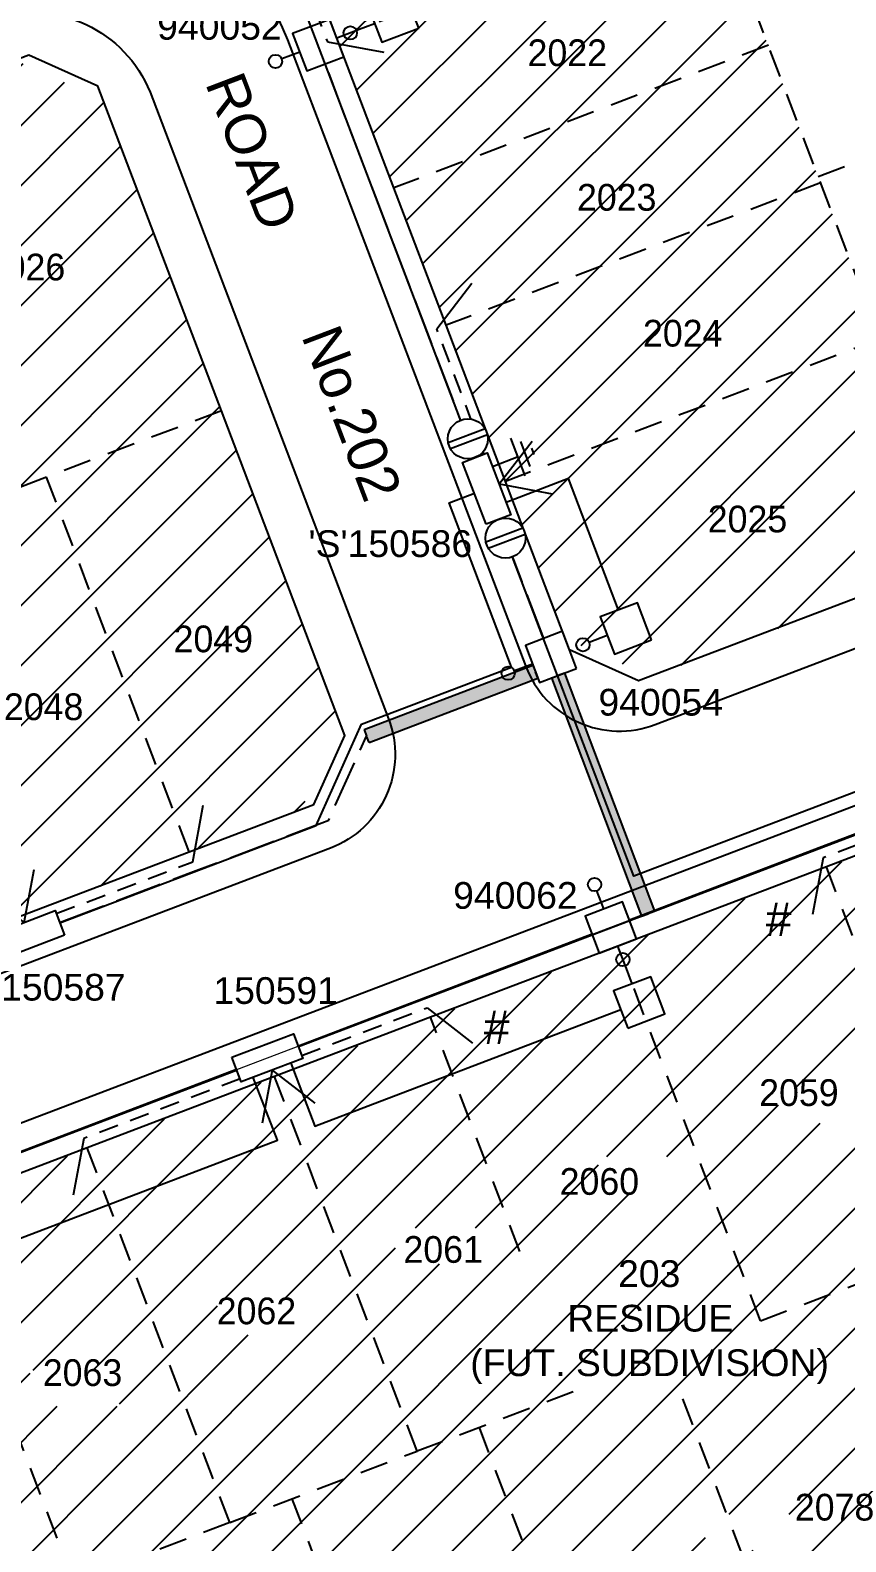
# Model space of a CAD drawing. Header units: metres. Extents: x 303798 to 304438, y 6274082 to 6274908.
# Drawn here: x 304079.4 to 304140.5, y 6274307.2 to 6274420.4 of the extents above; entities that cross this region are included whole.
import ezdxf
from ezdxf.enums import TextEntityAlignment as Align

# ---------------------------------------------------------------- set-up
doc = ezdxf.new("R2010")
doc.units = ezdxf.units.M
doc.header["$LTSCALE"] = 0.7
for name, pattern in [('Cable Exist OH', [1, 1, 0]), ('Dash', [5, 3, -2]), ('IE Trench LV', [6.5, 5, -1.5])]:
    doc.linetypes.add(name, pattern=pattern)
doc.layers.get('0').update_dxf_attribs({"color": 6})
for name, color, linetype in [('_User Miscellaneous1', 3, 'Continuous'), ('_User Miscellaneous11', 7, 'Continuous'), ('_User Miscellaneous4', 7, 'Continuous'), ('_User Miscellaneous7', 150, 'Continuous'), ('_User Miscellaneous8', 7, 'Continuous'), ('Cadastre Developer_SP_NEW', 4, 'Continuous'), ('Cadastre Roads_SP_NEW', 8, 'Continuous'), ('Duct_SP_NEW', 2, 'Continuous'), ('Equip_LV_NEW', 5, 'Continuous'), ('Mains_HV_NEW_V17', 2, 'Continuous'), ('Mains_LV_NEW_R6', 2, 'Continuous'), ('Mains_LV_NEW_T84', 2, 'Continuous'), ('Services_SP_NEW_UG', 2, 'Continuous'), ('SupportsUG_SP_LV_NEW', 2, 'Continuous'), ('SupportsUG_SP_LV_SL_NEW', 2, 'Continuous'), ('Trench_SP_NEW', 2, 'Continuous')]:
    doc.layers.add(name, color=color, linetype=linetype)
doc.layers.add('_User Miscellaneous5', color=7, linetype='Continuous', lineweight=35)
doc.layers.add('_User Notes', color=7, linetype='Continuous', plot=False)
doc.styles.add('ARIAL', font='arial.ttf', dxfattribs={"height": 2})
doc.styles.add('Dot', font='dotfont.shx', dxfattribs={"height": 2})
doc.styles.add('POLE_LABEL', font='arial.ttf')
doc.styles.add('SL_LABEL', font='arial.ttf')
doc.styles.get("Standard").update_dxf_attribs({"font": 'arial.ttf'})
doc.styles.add('style1', font='iso3098b.shx')
doc.linetypes.add('Cable New UG', pattern='A,8,-1,["x",style1,S=3.5,R=0,X=0.35,Y=-1],-3.5', length=12.5)
doc.linetypes.add('Cable Z', pattern='A,8,-1,["Z",Standard,S=2.5,R=0,X=0.35,Y=-1.25],-3.5', length=12.5)
doc.linetypes.add('IE Trench HV', pattern='A,8,-2,["/",style1,S=2.5,R=0,X=0.1,Y=-1],-4.5', length=14.5)
pattern_1 = [(45, (-0.0158, -0.2443), (-2.2450640303, 2.2450640303), [])]

# ---------------------------------------------------------------- blocks, each defined once
blk = doc.blocks.new('*U140')
at = {"layer": 'Services_SP_NEW_UG', "color": 2, "flags": 128}
blk.add_lwpolyline([(14.96, -0.75), (17.2, 2.93)], dxfattribs=at)
at = {"layer": 'Services_SP_NEW_UG', "color": 2, "linetype": 'Dash', "ltscale": 0.7, "flags": 128}
blk.add_lwpolyline([(2.47, -0.75), (14.96, -0.75)], dxfattribs=at)
blk = doc.blocks.new('*U49')
at = {"lineweight": -3}
blk.add_lwpolyline([(-2.48, 2.49), (2.47, 2.49), (2.47, 0.51), (-2.48, 0.51)], close=True, dxfattribs=at)
for tag, flags, p in [('STREET_CODE', 9, (1.5, 3.5)), ('OWNED_BY', 9, (1.5, 3.3)), ('OPERATED_BY', 9, (1.5, 3.1)), ('STATE', 9, (1.5, 2.7)), ('SUPPORT_TYPE', 9, (1.5, 2.5)), ('MAINTAINED_BY', 9, (1.5, 2.9)), ('USAGE', 9, (1.5, 2.3)), ('SUBURB', 9, (1.5, 1.7)), ('STREETNAME', 9, (1.5, 1.5)), ('LEGEND', 9, (1.5, 2.1)), ('PARENT', 9, (1.5, 1.9)), ('LOCATION', 9, (1.5, 1.3)), ('NOTES', 9, (1.5, 1.1)), ('Z', 1, (1.5, 0.9))]:
    blk.add_attdef(tag, text='', height=0.2, dxfattribs=dict(flags=flags)).set_placement(p, align=Align.MIDDLE_LEFT)
at = {"layer": '_User Miscellaneous4', "style": 'ARIAL', "flags": 8}
blk.add_attdef('ASSET_NUM', text='', height=2, dxfattribs=at).set_placement((2, 5.5), align=Align.MIDDLE_LEFT)
blk = doc.blocks.new('A$C1B2C29DD')
at = {"layer": 'Services_SP_NEW_UG', "color": 2, "flags": 128}
for points in [[(0, 0), (-2.1, 3.44)], [(0, 0), (2.1, 3.44)]]:
    blk.add_lwpolyline(points, dxfattribs=at)
blk = doc.blocks.new('*U61')
at = {"layer": 'Services_SP_NEW_UG', "color": 2, "flags": 128}
blk.add_lwpolyline([(-12.5, -0.75), (-14.75, 2.93)], dxfattribs=at)
at = {"layer": 'Services_SP_NEW_UG', "color": 2, "linetype": 'Dash', "ltscale": 0.7, "flags": 128}
blk.add_lwpolyline([(-2.47, -0.75), (-12.5, -0.75)], dxfattribs=at)
blk = doc.blocks.new('*U141')
at = {"layer": 'Services_SP_NEW_UG', "color": 2, "flags": 128}
blk.add_lwpolyline([(13.41, -0.75), (15.65, 2.93)], dxfattribs=at)
at = {"layer": 'Services_SP_NEW_UG', "color": 2, "linetype": 'Dash', "ltscale": 0.7, "flags": 128}
blk.add_lwpolyline([(2.47, -0.75), (13.41, -0.75)], dxfattribs=at)
blk = doc.blocks.new('*U166')
at = {"layer": 'Services_SP_NEW_UG', "color": 2, "flags": 128}
blk.add_lwpolyline([(-12.5, -0.75), (-14.74, 2.93)], dxfattribs=at)
at = {"layer": 'Services_SP_NEW_UG', "color": 2, "linetype": 'Dash', "ltscale": 0.7, "flags": 128}
blk.add_lwpolyline([(-2.47, -0.75), (-12.5, -0.75)], dxfattribs=at)
blk = doc.blocks.new('*U142')
at = {"layer": 'Services_SP_NEW_UG', "color": 2, "flags": 128}
blk.add_lwpolyline([(-15, -0.75), (-17.25, 2.93)], dxfattribs=at)
at = {"layer": 'Services_SP_NEW_UG', "color": 2, "linetype": 'Dash', "ltscale": 0.7, "flags": 128}
blk.add_lwpolyline([(-2.47, -0.75), (-15, -0.75)], dxfattribs=at)
blk = doc.blocks.new('Earth')
for p, q in [((0, -2.04), (0, 0)), ((-1.5, -2.04), (1.5, -2.04)), ((-1, -2.64), (1, -2.64)), ((-0.25, -3.24), (0.25, -3.24))]:
    blk.add_line(p, q)
blk = doc.blocks.new('*U165')
at = {"layer": 'Services_SP_NEW_UG', "color": 2, "flags": 128}
blk.add_lwpolyline([(-12.5, -0.75), (-14.75, 2.93)], dxfattribs=at)
at = {"layer": 'Services_SP_NEW_UG', "color": 2, "linetype": 'Dash', "ltscale": 0.7, "flags": 128}
blk.add_lwpolyline([(-2.47, -0.75), (-12.5, -0.75)], dxfattribs=at)
blk = doc.blocks.new('*U50')
at = {"layer": '_User Miscellaneous7', "lineweight": -3}
blk.add_lwpolyline([(0, -3.03), (0, -1.58)], dxfattribs=at)
blk.add_lwpolyline([(-1.49, -6), (1.49, -6), (1.49, -3.03), (-1.49, -3.03)], close=True, dxfattribs=at)
blk.add_circle((0, -1.08), 0.5, dxfattribs=at)
at = {"layer": '_User Miscellaneous8', "color": 2, "lineweight": -3}
blk.add_lwpolyline([(-1.49, 0), (1.49, 0), (1.49, 2.97), (-1.49, 2.97)], close=True, dxfattribs=at)
at = {"style": 'POLE_LABEL', "flags": 9}
blk.add_attdef('STRUCTURE_PLANT_NUMBER', text='', height=0.2, dxfattribs=at).set_placement((1.64, 1.73), align=Align.MIDDLE_LEFT)
for tag, flags, p in [('STREET_CODE', 9, (1.64, 1.49)), ('OWNED_BY', 9, (1.64, 1.09)), ('COLUMN_TYPE', 9, (1.64, 1.29)), ('OPERATED_BY', 9, (1.64, 0.89)), ('STATE', 9, (1.64, 0.49)), ('MAINTAINED_BY', 9, (1.64, 0.69)), ('USAGE', 9, (1.64, 0.29)), ('LEGEND', 9, (1.64, 0.09)), ('SUBURB', 9, (1.64, -0.31)), ('STREETNAME', 9, (1.64, -0.51)), ('PARENT', 9, (1.64, -0.11)), ('LOCATION', 9, (1.64, -0.71)), ('NOTES', 9, (1.64, -0.91)), ('LABEL_ALIGNMENT', 9, (1.64, -1.11)), ('Z', 1, (1.64, -1.31))]:
    blk.add_attdef(tag, text='', height=0.2, dxfattribs=dict(flags=flags)).set_placement(p, align=Align.MIDDLE_LEFT)
at = {"layer": '_User Miscellaneous5', "style": 'ARIAL', "flags": 8}
blk.add_attdef('ASSET_NUM', text='', height=2, dxfattribs=at).set_placement((2, 3.49), align=Align.MIDDLE_LEFT)
blk = doc.blocks.new('*U51')
at = {"layer": '_User Miscellaneous8', "color": 2}
blk.add_line((0, 0), (0, 1.45), dxfattribs=at)
blk.add_circle((0, 1.95), 0.5, dxfattribs=at)
for tag, p, flags in [('Z', (0, 0), 1), ('OPERATED_BY', (0, -9.61), 9)]:
    blk.add_attdef(tag, p, '', height=0.2, dxfattribs=dict(flags=flags))
at = {"style": 'SL_LABEL', "flags": 9}
blk.add_attdef('STREET_CODE', text='', height=0.2, dxfattribs=at).set_placement((0, -0.2), align=Align.MIDDLE_LEFT)
at = {"flags": 9}
for tag, p in [('CONSTRUCTED_VOLTAGE', (0, -0.4)), ('CONTROL_TYPE', (0, -0.6)), ('LANTERN_PURPOSE', (0, -0.8)), ('LANTERN_TYPE', (0, -1)), ('NO_PHASES', (0, -1.2)), ('OPERATING_VOLTAGE', (0, -1.4)), ('ORIENTATION', (0, -1.6)), ('OWNED_BY', (0, -1.8)), ('STATE', (0, -2)), ('USAGE', (0, -2.2)), ('CEXIST', (0, -2.4)), ('CNEW', (0, -2.6)), ('CNUMBER', (0, -2.8)), ('CREMOVE', (0, -3)), ('CREPLACE', (0, -3.2)), ('LKINGHEIGHT', (0, -3.4)), ('LBRACKET', (0, -3.6)), ('LBRACKETVOCAB', (0, -3.8)), ('LCATEGORY', (0, -4)), ('LCHARGE1', (0, -4.2)), ('LCHARGE1PERCENT', (0, -4.4)), ('LCHARGE2', (0, -4.6)), ('LCHARGE2PERCENT', (0, -4.8)), ('LCHARGE3', (0, -5)), ('LCHARGE3PERCENT', (0, -5.2)), ('LEXIST', (0, -5.4)), ('LLAMP', (0, -5.6)), ('LLAMPVOCAB', (0, -5.8)), ('LMAST', (0, -6)), ('LMASTVOCAB', (0, -6.2)), ('LNEW', (0, -6.4)), ('LANTNUMBER', (0, -6.6)), ('LOUTREACH', (0, -7)), ('LOUTREACHVOCAB', (0, -7.2)), ('LRATECODE', (0, -7.4)), ('LREMOVE', (0, -7.6)), ('LREPLACE', (0, -7.8)), ('LTYPE', (0, -8)), ('SUBURB', (0, -8.6)), ('STREETNAME', (0, -8.8)), ('LTYPEVOCAB', (0, -8.2)), ('LEGEND', (0, -8.4)), ('LOCATION', (0, -9)), ('NOTES', (0, -9.2)), ('MAINTAINED_BY', (0, -9.86))]:
    blk.add_attdef(tag, text='', height=0.2, dxfattribs=at).set_placement(p, align=Align.MIDDLE_LEFT)
at = {"layer": '_User Notes', "style": 'SL_LABEL', "flags": 8}
blk.add_attdef('ASSET_NUM', text='', height=2.5, dxfattribs=at).set_placement((2, 2), align=Align.MIDDLE_LEFT)
at = {"layer": '_User Notes', "flags": 8}
blk.add_attdef('LNUMBER', text='', height=2.5, dxfattribs=at).set_placement((1.2, -2.8), align=Align.MIDDLE_LEFT)
blk = doc.blocks.new('*U98')
blk.add_wipeout([(-1.06, -0.44), (-1.18, -0.58), (-1.29, -0.74), (-1.37, -0.91), (-1.43, -1.08), (-1.48, -1.27), (-1.49, -1.45), (-1.49, -1.64), (-1.46, -1.83), (-1.41, -2.01), (-1.33, -2.18), (-1.24, -2.34), (-1.12, -2.49), (-0.99, -2.62), (-0.84, -2.74), (-0.68, -2.83), (-0.51, -2.91), (-0.33, -2.96), (-0.14, -2.99), (0.05, -2.99), (0.23, -2.98), (0.42, -2.93), (0.59, -2.87), (0.76, -2.79), (0.92, -2.68), (1.06, -2.56), (1.18, -2.42), (1.29, -2.26), (1.37, -2.09), (1.43, -1.92), (1.48, -1.73), (1.49, -1.55), (1.49, -1.36), (1.46, -1.17), (1.41, -0.99), (1.33, -0.82), (1.24, -0.66), (1.12, -0.51), (0.99, -0.38), (0.84, -0.26), (0.68, -0.17), (0.51, -0.09), (0.33, -0.04), (0.14, -0.01), (-0.05, -0.01), (-0.23, -0.02), (-0.42, -0.07), (-0.59, -0.13), (-0.76, -0.21), (-0.92, -0.32)])
for p, q in [((-1.48, -1.25), (1.48, -1.25)), ((-1.48, -1.75), (1.48, -1.75))]:
    blk.add_line(p, q)
blk.add_circle((0, -1.5), 1.5)
for tag, flags, p in [('ACTUAL_STATUS', 9, (1.5, 0)), ('CONSTRUCTED_VOLTAGE', 9, (1.5, -0.2)), ('OPERATING_VOLTAGE', 9, (1.5, -0.6)), ('ORIENTATION', 9, (1.5, -0.8)), ('STATE', 9, (1.5, -1)), ('SWITCH_TYPE', 9, (1.5, -1.2)), ('NO_PHASES', 9, (1.5, -0.4)), ('OWNED_BY', 9, (1.5, -1.8)), ('OPERATED_BY', 9, (1.5, -2)), ('USAGE', 9, (1.5, -1.4)), ('NOTES', 9, (1.5, -1.6)), ('MAINTAINED_BY', 9, (1.5, -2.2)), ('TYPE', 9, (1.5, -2.6)), ('Z', 1, (1.5, -2.8)), ('NUMBER_OF_PHASES', 9, (1.5, -2.4))]:
    blk.add_attdef(tag, text='', height=0.2, dxfattribs=dict(flags=flags)).set_placement(p, align=Align.MIDDLE_LEFT)

msp = doc.modelspace()

# ---------------------------------------------------------------- hatches: boundary and pattern name
at = {"layer": '_User Miscellaneous11'}
h = msp.add_hatch(dxfattribs=at)
h.set_pattern_fill('ANSI31', color=3, angle=315)
h.set_pattern_definition([(0, (-0.0158, -0.2443), (1e-15, 3.175), [])])
edge = h.paths.add_edge_path()
edge.add_line((303856.99, 6274381.31), (303887.44, 6274365.46))
edge.add_line((303887.44, 6274365.46), (303896.17, 6274382.23))
edge.add_line((303896.17, 6274382.23), (303922.73, 6274406.6))
edge.add_line((303922.73, 6274406.6), (303946.22, 6274419.19))
edge.add_line((303946.22, 6274419.19), (304121.46, 6274485.88))
edge.add_line((304121.46, 6274485.88), (304111.71, 6274511.53))
edge.add_line((304111.71, 6274511.53), (303945.4, 6274448.3))
edge.add_arc((304015.48, 6274263.97), 197.2, 110.8167, 143.4859)
h.paths.add_polyline_path([(304106.37, 6274494.92), (304112.47, 6274494.92), (304112.47, 6274497.62), (304106.37, 6274497.62)], flags=16)
h.paths.add_polyline_path([(304092.35, 6274489.59), (304098.41, 6274489.59), (304098.41, 6274492.29), (304092.35, 6274492.29)], flags=16)
h.paths.add_polyline_path([(304078.33, 6274484.26), (304084.43, 6274484.26), (304084.43, 6274486.96), (304078.33, 6274486.96)], flags=16)
h.paths.add_polyline_path([(304064.31, 6274478.93), (304070.39, 6274478.93), (304070.39, 6274481.63), (304064.31, 6274481.63)], flags=16)
h.paths.add_polyline_path([(304050.28, 6274473.6), (304056.36, 6274473.6), (304056.36, 6274476.3), (304050.28, 6274476.3)], flags=16)
h.paths.add_polyline_path([(304037.31, 6274468.72), (304043.41, 6274468.72), (304043.41, 6274471.42), (304037.31, 6274471.42)], flags=16)
h.paths.add_polyline_path([(304025.63, 6274464.28), (304031.65, 6274464.28), (304031.65, 6274466.98), (304025.63, 6274466.98)], flags=16)
h.paths.add_polyline_path([(304012.67, 6274459.36), (304018.77, 6274459.36), (304018.77, 6274462.06), (304012.67, 6274462.06)], flags=16)
h.paths.add_polyline_path([(303999.22, 6274454.24), (304004.72, 6274454.24), (304004.72, 6274456.94), (303999.22, 6274456.94)], flags=16)
h.paths.add_polyline_path([(303985.2, 6274448.91), (303991.3, 6274448.91), (303991.3, 6274451.61), (303985.2, 6274451.61)], flags=16)
h.paths.add_polyline_path([(303970.61, 6274443.36), (303977.31, 6274443.36), (303977.31, 6274446.06), (303970.61, 6274446.06)], flags=16)
h.paths.add_polyline_path([(303956.84, 6274438.52), (303963.5, 6274438.52), (303963.5, 6274441.22), (303956.84, 6274441.22)], flags=16)
h.paths.add_polyline_path([(303943.84, 6274433.19), (303950.54, 6274433.19), (303950.54, 6274435.89), (303943.84, 6274435.89)], flags=16)
h.paths.add_polyline_path([(303931.21, 6274427.8), (303937.89, 6274427.8), (303937.89, 6274430.5), (303931.21, 6274430.5)], flags=16)
h.paths.add_polyline_path([(303917.93, 6274421.08), (303924.61, 6274421.08), (303924.61, 6274423.78), (303917.93, 6274423.78)], flags=16)
h.paths.add_polyline_path([(303904.87, 6274411.51), (303911.57, 6274411.51), (303911.57, 6274414.21), (303904.87, 6274414.21)], flags=16)
h.paths.add_polyline_path([(303882.18, 6274392.12), (303888.88, 6274392.12), (303888.88, 6274394.82), (303882.18, 6274394.82)], flags=16)
h.paths.add_polyline_path([(303872.91, 6274379.48), (303879.01, 6274379.48), (303879.01, 6274382.18), (303872.91, 6274382.18)], flags=16)
h.paths.add_polyline_path([(303893.27, 6274402), (303899.89, 6274402), (303899.89, 6274404.7), (303893.27, 6274404.7)], flags=16)
h = msp.add_hatch(dxfattribs=at)
h.set_pattern_fill('ANSI31', color=3)
h.set_pattern_definition(pattern_1)
edge = h.paths.add_edge_path()
edge.add_line((303912.66, 6274333.71), (303908.74, 6274326.18))
edge.add_line((303908.74, 6274326.18), (303902, 6274324.06))
edge.add_line((303902, 6274324.06), (303873.59, 6274338.85))
edge.add_line((303873.59, 6274338.85), (303896.17, 6274382.23))
edge.add_line((303896.17, 6274382.23), (303922.73, 6274406.6))
edge.add_line((303922.73, 6274406.6), (303946.22, 6274419.19))
edge.add_line((303946.22, 6274419.19), (304110.89, 6274481.8))
edge.add_line((304110.89, 6274481.8), (304149.28, 6274380.85))
edge.add_line((304149.28, 6274380.85), (304125.91, 6274371.97))
edge.add_line((304125.91, 6274371.97), (304119.46, 6274374.86))
edge.add_line((304119.46, 6274374.86), (304093.51, 6274443.1))
edge.add_line((304093.51, 6274443.1), (303992.41, 6274404.66))
edge.add_arc((304045.72, 6274264.45), 150, 110.8167, 152.5)
h.paths.add_polyline_path([(304129.03, 6274382.01), (304135.71, 6274382.01), (304135.71, 6274384.71), (304129.03, 6274384.71)], flags=24)
h.paths.add_polyline_path([(304123.73, 6274397.11), (304130.43, 6274397.11), (304130.43, 6274399.81), (304123.73, 6274399.81)], flags=24)
h.paths.add_polyline_path([(304119.84, 6274408.75), (304126.45, 6274408.75), (304126.45, 6274411.42), (304119.84, 6274411.42)], flags=24)
h.paths.add_polyline_path([(304115.13, 6274420.48), (304121.82, 6274420.48), (304121.82, 6274423.15), (304115.13, 6274423.15)], flags=24)
h.paths.add_polyline_path([(304111.94, 6274432.68), (304118.04, 6274432.68), (304118.04, 6274435.38), (304111.94, 6274435.38)], flags=24)
h.paths.add_polyline_path([(304106.25, 6274443.85), (304112.94, 6274443.85), (304112.94, 6274446.52), (304106.25, 6274446.52)], flags=24)
h.paths.add_polyline_path([(304101.13, 6274454.86), (304107.23, 6274454.86), (304107.23, 6274457.56), (304101.13, 6274457.56)], flags=24)
h.paths.add_polyline_path([(304094.86, 6274466.5), (304100.92, 6274466.5), (304100.92, 6274469.2), (304094.86, 6274469.2)], flags=24)
h.paths.add_polyline_path([(304075.08, 6274451.55), (304081.18, 6274451.55), (304081.18, 6274454.25), (304075.08, 6274454.25)], flags=24)
h.paths.add_polyline_path([(304064.43, 6274447.31), (304070.51, 6274447.31), (304070.51, 6274450.01), (304064.43, 6274450.01)], flags=24)
h.paths.add_polyline_path([(304055.09, 6274443.76), (304061.17, 6274443.76), (304061.17, 6274446.46), (304055.09, 6274446.46)], flags=24)
h.paths.add_polyline_path([(304044.2, 6274439.87), (304050.3, 6274439.87), (304050.3, 6274442.57), (304044.2, 6274442.57)], flags=24)
h.paths.add_polyline_path([(304032.03, 6274435.06), (304038.05, 6274435.06), (304038.05, 6274437.76), (304032.03, 6274437.76)], flags=24)
h.paths.add_polyline_path([(304018.58, 6274430.16), (304024.68, 6274430.16), (304024.68, 6274432.86), (304018.58, 6274432.86)], flags=24)
h.paths.add_polyline_path([(304006.75, 6274425.72), (304012.25, 6274425.72), (304012.25, 6274428.42), (304006.75, 6274428.42)], flags=24)
h.paths.add_polyline_path([(303994.37, 6274420.84), (304000.47, 6274420.84), (304000.47, 6274423.54), (303994.37, 6274423.54)], flags=24)
h.paths.add_polyline_path([(303980.76, 6274415.16), (303987.45, 6274415.16), (303987.45, 6274417.83), (303980.76, 6274417.83)], flags=24)
h.paths.add_polyline_path([(303966.74, 6274410.19), (303973.39, 6274410.19), (303973.39, 6274412.86), (303966.74, 6274412.86)], flags=24)
h.paths.add_polyline_path([(303952.38, 6274402.39), (303959.08, 6274402.39), (303959.08, 6274405.09), (303952.38, 6274405.09)], flags=24)
h.paths.add_polyline_path([(303938.19, 6274393.62), (303944.86, 6274393.62), (303944.86, 6274396.29), (303938.19, 6274396.29)], flags=24)
h.paths.add_polyline_path([(303926.47, 6274384.03), (303933.15, 6274384.03), (303933.15, 6274386.73), (303926.47, 6274386.73)], flags=24)
h.paths.add_polyline_path([(303914.91, 6274374.12), (303921.61, 6274374.12), (303921.61, 6274376.82), (303914.91, 6274376.82)], flags=24)
h.paths.add_polyline_path([(303904.74, 6274362.3), (303911.35, 6274362.3), (303911.35, 6274364.97), (303904.74, 6274364.97)], flags=24)
h.paths.add_polyline_path([(303884.11, 6274347.15), (303890.21, 6274347.15), (303890.21, 6274349.85), (303884.11, 6274349.85)], flags=24)
h.paths.add_polyline_path([(303899.58, 6274338.67), (303906.27, 6274338.67), (303906.27, 6274341.34), (303899.58, 6274341.34)], flags=24)
h = msp.add_hatch(dxfattribs=at)
h.set_pattern_fill('ANSI31', color=3)
h.set_pattern_definition(pattern_1)
edge = h.paths.add_edge_path()
edge.add_line((304102.63, 6274368.47), (304084.86, 6274415.2))
edge.add_line((304084.86, 6274415.2), (304078.41, 6274418.1))
edge.add_line((304078.41, 6274418.1), (303998.81, 6274387.83))
edge.add_arc((304045.72, 6274264.45), 132, 110.8167, 152.5)
edge.add_line((303928.63, 6274325.4), (303924.71, 6274317.87))
edge.add_line((303924.71, 6274317.87), (303926.84, 6274311.13))
edge.add_line((303926.84, 6274311.13), (303971.19, 6274288.04))
edge.add_line((303971.19, 6274288.04), (303977.93, 6274290.17))
edge.add_line((303977.93, 6274290.17), (303981.85, 6274297.7))
edge.add_arc((304045.72, 6274264.45), 72, 110.8167, 152.5, ccw=False)
edge.add_line((304020.13, 6274331.75), (304099.74, 6274362.02))
edge.add_line((304099.74, 6274362.02), (304102.63, 6274368.47))
h.paths.add_polyline_path([(304073.68, 6274369.05), (304080.34, 6274369.05), (304080.34, 6274371.75), (304073.68, 6274371.75)], flags=24)
h.paths.add_polyline_path([(304087.24, 6274374.21), (304093.94, 6274374.21), (304093.94, 6274376.91), (304087.24, 6274376.91)], flags=24)
h.paths.add_polyline_path([(304063.58, 6274395.63), (304070.28, 6274395.63), (304070.28, 6274398.33), (304063.58, 6274398.33)], flags=24)
h.paths.add_polyline_path([(304077.14, 6274400.79), (304083.81, 6274400.79), (304083.81, 6274403.46), (304077.14, 6274403.46)], flags=24)
h.paths.add_polyline_path([(304037.33, 6274355.23), (304044.01, 6274355.23), (304044.01, 6274357.93), (304037.33, 6274357.93)], flags=24)
h.paths.add_polyline_path([(304050.31, 6274360.17), (304056.99, 6274360.17), (304056.99, 6274362.87), (304050.31, 6274362.87)], flags=24)
h.paths.add_polyline_path([(304062, 6274364.61), (304068.7, 6274364.61), (304068.7, 6274367.31), (304062, 6274367.31)], flags=24)
h.paths.add_polyline_path([(304040.22, 6274386.75), (304046.91, 6274386.75), (304046.91, 6274389.42), (304040.22, 6274389.42)], flags=24)
h.paths.add_polyline_path([(304051.9, 6274391.19), (304058.55, 6274391.19), (304058.55, 6274393.86), (304051.9, 6274393.86)], flags=24)
h.paths.add_polyline_path([(304013.2, 6274376.47), (304019.26, 6274376.47), (304019.26, 6274379.17), (304013.2, 6274379.17)], flags=24)
h.paths.add_polyline_path([(304027.23, 6274381.81), (304033.88, 6274381.81), (304033.88, 6274384.48), (304027.23, 6274384.48)], flags=24)
h.paths.add_polyline_path([(304010.39, 6274343.77), (304017.01, 6274343.77), (304017.01, 6274346.47), (304010.39, 6274346.47)], flags=24)
h.paths.add_polyline_path([(304023.3, 6274349.9), (304030, 6274349.9), (304030, 6274352.6), (304023.3, 6274352.6)], flags=24)
h.paths.add_polyline_path([(304000.4, 6274371.08), (304007.05, 6274371.08), (304007.05, 6274373.75), (304000.4, 6274373.75)], flags=24)
h.paths.add_polyline_path([(303987.61, 6274365.46), (303994.18, 6274365.46), (303994.18, 6274368.13), (303987.61, 6274368.13)], flags=24)
h.paths.add_polyline_path([(303995.79, 6274337.12), (304002.49, 6274337.12), (304002.49, 6274339.82), (303995.79, 6274339.82)], flags=24)
h.paths.add_polyline_path([(303975.7, 6274358.29), (303982.36, 6274358.29), (303982.36, 6274360.99), (303975.7, 6274360.99)], flags=24)
h.paths.add_polyline_path([(303963.12, 6274348.71), (303969.76, 6274348.71), (303969.76, 6274351.41), (303963.12, 6274351.41)], flags=24)
h.paths.add_polyline_path([(303982.36, 6274327.18), (303988.46, 6274327.18), (303988.46, 6274329.88), (303982.36, 6274329.88)], flags=24)
h.paths.add_polyline_path([(303951.55, 6274338.66), (303958.18, 6274338.66), (303958.18, 6274341.33), (303951.55, 6274341.33)], flags=24)
h.paths.add_polyline_path([(303971.51, 6274314.3), (303978.21, 6274314.3), (303978.21, 6274317), (303971.51, 6274317)], flags=24)
h.paths.add_polyline_path([(303943.06, 6274326.66), (303949.72, 6274326.66), (303949.72, 6274329.36), (303943.06, 6274329.36)], flags=24)
h.paths.add_polyline_path([(303936.12, 6274312.76), (303942.73, 6274312.76), (303942.73, 6274315.43), (303936.12, 6274315.43)], flags=24)
h.paths.add_polyline_path([(303962.37, 6274299.65), (303969.02, 6274299.65), (303969.02, 6274302.32), (303962.37, 6274302.32)], flags=24)
h = msp.add_hatch(dxfattribs=at)
h.set_pattern_fill('ANSI31', color=3)
h.paths.add_polyline_path([(304149.54, 6274344.02), (304156.24, 6274344.02), (304156.24, 6274346.72), (304149.54, 6274346.72)], flags=16)
h.paths.add_polyline_path([(304135.45, 6274338.56), (304141.55, 6274338.56), (304141.55, 6274341.26), (304135.45, 6274341.26)], flags=16)
h.paths.add_polyline_path([(304121.97, 6274333.36), (304128.67, 6274333.36), (304128.67, 6274336.06), (304121.97, 6274336.06)], flags=16)
h.paths.add_polyline_path([(304106.78, 6274328.03), (304113.4, 6274328.03), (304113.4, 6274330.73), (304106.78, 6274330.73)], flags=16)
h.paths.add_polyline_path([(304093.46, 6274322.7), (304100.16, 6274322.7), (304100.16, 6274325.4), (304093.46, 6274325.4)], flags=16)
h.paths.add_polyline_path([(304079.44, 6274317.37), (304086.12, 6274317.37), (304086.12, 6274320.07), (304079.44, 6274320.07)], flags=16)
h.paths.add_polyline_path([(304066.96, 6274312.13), (304073.64, 6274312.13), (304073.64, 6274314.83), (304066.96, 6274314.83)], flags=16)
h.paths.add_polyline_path([(304054.76, 6274308.11), (304061.46, 6274308.11), (304061.46, 6274310.81), (304054.76, 6274310.81)], flags=16)
h.paths.add_polyline_path([(304043.03, 6274303.59), (304049.69, 6274303.59), (304049.69, 6274306.29), (304043.03, 6274306.29)], flags=16)
h.paths.add_polyline_path([(304029.98, 6274298.74), (304036.68, 6274298.74), (304036.68, 6274301.44), (304029.98, 6274301.44)], flags=16)
h.paths.add_polyline_path([(304005.34, 6274287.53), (304012.03, 6274287.53), (304012.03, 6274290.2), (304005.34, 6274290.2)], flags=16)
h.paths.add_polyline_path([(304017.59, 6274276.63), (304023.69, 6274276.63), (304023.69, 6274279.33), (304017.59, 6274279.33)], flags=16)
h.paths.add_polyline_path([(304028.68, 6274270.86), (304035.37, 6274270.86), (304035.37, 6274273.53), (304028.68, 6274273.53)], flags=16)
h.paths.add_polyline_path([(304039.77, 6274265.09), (304046.38, 6274265.09), (304046.38, 6274267.76), (304039.77, 6274267.76)], flags=16)
h.paths.add_polyline_path([(304054.3, 6274258.34), (304061, 6274258.34), (304061, 6274261.04), (304054.3, 6274261.04)], flags=16)
h.paths.add_polyline_path([(304064.14, 6274281.6), (304070.82, 6274281.6), (304070.82, 6274284.3), (304064.14, 6274284.3)], flags=16)
h.paths.add_polyline_path([(304082.49, 6274288.14), (304089.16, 6274288.14), (304089.16, 6274290.81), (304082.49, 6274290.81)], flags=16)
h.paths.add_polyline_path([(304095.66, 6274292.9), (304102.36, 6274292.9), (304102.36, 6274295.6), (304095.66, 6274295.6)], flags=16)
h.paths.add_polyline_path([(304106.65, 6274296.55), (304113.3, 6274296.55), (304113.3, 6274299.22), (304106.65, 6274299.22)], flags=16)
h.paths.add_polyline_path([(304117.06, 6274301.06), (304123.75, 6274301.06), (304123.75, 6274303.73), (304117.06, 6274303.73)], flags=16)
h.paths.add_polyline_path([(304129.99, 6274306.6), (304136.69, 6274306.6), (304136.69, 6274309.3), (304129.99, 6274309.3)], flags=16)
h.paths.add_polyline_path([(304145.58, 6274312.44), (304151.68, 6274312.44), (304151.68, 6274315.14), (304145.58, 6274315.14)], flags=16)
h.paths.add_polyline_path([(304159.6, 6274317.77), (304166.3, 6274317.77), (304166.3, 6274320.47), (304159.6, 6274320.47)], flags=16)
h.paths.add_polyline_path([(304173.62, 6274323.11), (304180.24, 6274323.11), (304180.24, 6274325.81), (304173.62, 6274325.81)], flags=16)
h.paths.add_polyline_path([(304187.64, 6274328.44), (304194.34, 6274328.44), (304194.34, 6274331.14), (304187.64, 6274331.14)], flags=16)
h.paths.add_polyline_path([(304201.66, 6274333.77), (304208.34, 6274333.77), (304208.34, 6274336.47), (304201.66, 6274336.47)], flags=16)
h.paths.add_polyline_path([(304222.17, 6274346.58), (304228.85, 6274346.58), (304228.85, 6274349.28), (304222.17, 6274349.28)], flags=16)
h.paths.add_polyline_path([(304231.19, 6274332.34), (304237.89, 6274332.34), (304237.89, 6274335.04), (304231.19, 6274335.04)], flags=16)
h.paths.add_polyline_path([(304236.52, 6274318.32), (304243.18, 6274318.32), (304243.18, 6274321.02), (304236.52, 6274321.02)], flags=16)
h.paths.add_polyline_path([(304241.85, 6274304.3), (304248.55, 6274304.3), (304248.55, 6274307), (304241.85, 6274307)], flags=16)
h.paths.add_polyline_path([(304248.07, 6274287.31), (304254.76, 6274287.31), (304254.76, 6274289.98), (304248.07, 6274289.98)], flags=16)
h.paths.add_polyline_path([(304237.5, 6274272.86), (304243.6, 6274272.86), (304243.6, 6274275.56), (304237.5, 6274275.56)], flags=16)
h.paths.add_polyline_path([(304230.39, 6274259.39), (304237.08, 6274259.39), (304237.08, 6274262.06), (304230.39, 6274262.06)], flags=16)
h.paths.add_polyline_path([(304223.66, 6274246.46), (304230.27, 6274246.46), (304230.27, 6274249.13), (304223.66, 6274249.13)], flags=16)
h.paths.add_polyline_path([(304216.72, 6274233.15), (304223.42, 6274233.15), (304223.42, 6274235.85), (304216.72, 6274235.85)], flags=16)
h.paths.add_polyline_path([(304209.79, 6274219.85), (304216.47, 6274219.85), (304216.47, 6274222.55), (304209.79, 6274222.55)], flags=16)
h.paths.add_polyline_path([(304202.87, 6274206.55), (304209.54, 6274206.55), (304209.54, 6274209.22), (304202.87, 6274209.22)], flags=16)
h.paths.add_polyline_path([(304195.93, 6274193.24), (304202.63, 6274193.24), (304202.63, 6274195.94), (304195.93, 6274195.94)], flags=16)
h.paths.add_polyline_path([(304189.01, 6274179.94), (304195.66, 6274179.94), (304195.66, 6274182.61), (304189.01, 6274182.61)], flags=16)
h.paths.add_polyline_path([(304173.54, 6274161.63), (304180.23, 6274161.63), (304180.23, 6274164.3), (304173.54, 6274164.3)], flags=16)
h.paths.add_polyline_path([(304186.48, 6274154.89), (304192.56, 6274154.89), (304192.56, 6274157.59), (304186.48, 6274157.59)], flags=16)
h.paths.add_polyline_path([(304197.6, 6274149.47), (304204.25, 6274149.47), (304204.25, 6274152.14), (304197.6, 6274152.14)], flags=16)
h.paths.add_polyline_path([(304211.19, 6274143.36), (304217.76, 6274143.36), (304217.76, 6274146.03), (304211.19, 6274146.03)], flags=16)
edge = h.paths.add_edge_path()
edge.add_line((304251.95, 6274400.63), (304153.8, 6274363.32))
edge.add_line((304153.8, 6274363.32), (304026.52, 6274314.93))
edge.add_arc((304045.72, 6274264.45), 54, 110.8167, 152.5)
edge.add_line((303997.82, 6274289.38), (303993.9, 6274281.86))
edge.add_line((303993.9, 6274281.86), (303996.02, 6274275.11))
edge.add_line((303996.02, 6274275.11), (304056.14, 6274243.87))
edge.add_line((304056.14, 6274243.87), (304061.53, 6274245.57))
edge.add_line((304061.53, 6274245.57), (304066.65, 6274255.43))
edge.add_arc((304101.25, 6274237.42), 39, 110.8167, 152.5, ccw=False)
edge.add_line((304087.39, 6274273.87), (304221.86, 6274325))
edge.add_line((304221.86, 6274325), (304234.05, 6274292.95))
edge.add_line((304234.05, 6274292.95), (304164.23, 6274158.91))
edge.add_line((304164.23, 6274158.91), (304165.69, 6274153.12))
edge.add_line((304165.69, 6274153.12), (304210.7, 6274129.06))
edge.add_line((304210.7, 6274129.06), (304217.45, 6274131.19))
edge.add_line((304217.45, 6274131.19), (304228.99, 6274153.36))
edge.add_line((304228.99, 6274153.36), (304202.39, 6274167.22))
edge.add_line((304202.39, 6274167.22), (304266.87, 6274291.03))
edge.add_line((304266.87, 6274291.03), (304239.24, 6274363.7))
edge.add_line((304239.24, 6274363.7), (304267.28, 6274374.37))
edge.add_line((304267.28, 6274374.37), (304258.4, 6274397.73))
edge.add_line((304258.4, 6274397.73), (304251.95, 6274400.63))
h.paths.add_polyline_path([(304164.6, 6274349.36), (304170.7, 6274349.36), (304170.7, 6274352.06), (304164.6, 6274352.06)], flags=16)
h.paths.add_polyline_path([(304178.98, 6274354.24), (304184.48, 6274354.24), (304184.48, 6274356.94), (304178.98, 6274356.94)], flags=16)
h.paths.add_polyline_path([(304204.72, 6274364.07), (304210.74, 6274364.07), (304210.74, 6274366.77), (304204.72, 6274366.77)], flags=16)
h.paths.add_polyline_path([(304214.65, 6274367.84), (304220.75, 6274367.84), (304220.75, 6274370.54), (304214.65, 6274370.54)], flags=16)
h.paths.add_polyline_path([(304193.17, 6274359.76), (304199.27, 6274359.76), (304199.27, 6274362.46), (304193.17, 6274362.46)], flags=16)
h.paths.add_polyline_path([(304250.83, 6274381.62), (304256.93, 6274381.62), (304256.93, 6274384.32), (304250.83, 6274384.32)], flags=16)
h.paths.add_polyline_path([(304237.42, 6274376.17), (304243.5, 6274376.17), (304243.5, 6274378.87), (304237.42, 6274378.87)], flags=16)
h.paths.add_polyline_path([(304226.1, 6274371.75), (304232.18, 6274371.75), (304232.18, 6274374.45), (304226.1, 6274374.45)], flags=16)
h.paths.add_polyline_path([(304111.71, 6274318.46), (304139.56, 6274318.46), (304139.56, 6274329.31), (304111.71, 6274329.31)], flags=24)
h = msp.add_hatch(color=256, dxfattribs=at)
h.dxf.hatch_style = 1
h.paths.add_polyline_path([(304104.43, 6274368.01), (304104.8, 6274367.04), (304117.44, 6274371.85), (304117.07, 6274372.83)])
h = msp.add_hatch(color=256, dxfattribs=at)
h.dxf.hatch_style = 1
h.paths.add_polyline_path([(304119.44, 6274372.24), (304118.47, 6274371.88), (304125.21, 6274354.05), (304126.18, 6274354.42)])

# ---------------------------------------------------------------- linework, layer by layer
at = {"layer": 'Cadastre Developer_SP_NEW', "color": 8, "linetype": 'Dash'}
for p, q in [((304130.43, 6274430.44), (304102.39, 6274419.77)), ((304138.43, 6274409.41), (304166.47, 6274420.08)), ((304134.7, 6274419.23), (304106.66, 6274408.56)), ((304138.61, 6274408.94), (304110.57, 6274398.28)), ((304143.05, 6274397.26), (304115.01, 6274386.59)), ((304093.75, 6274391.88), (304077.86, 6274385.83)), ((304091.33, 6274358.86), (304080.66, 6274386.9)), ((304149.71, 6274329.71), (304139.04, 6274357.75)), ((304134.1, 6274323.77), (304123.43, 6274351.81)), ((304116.08, 6274328.96), (304109.41, 6274346.48)), ((304108.4, 6274314), (304097.73, 6274342.04)), ((304094.38, 6274308.66), (304083.71, 6274336.7)), ((304082.69, 6274304.22), (304072.03, 6274332.26)), ((304137.76, 6274293.07), (304128.16, 6274318.29)), ((304123.74, 6274287.73), (304113.07, 6274315.77)), ((304109.72, 6274282.4), (304099.05, 6274310.44))]:
    msp.add_line(p, q, dxfattribs=at)
msp.add_lwpolyline([(304149.28, 6274380.9), (304110.87, 6274481.85)], dxfattribs=at)
at = {"layer": 'Cadastre Developer_SP_NEW', "color": 8, "linetype": 'Continuous', "flags": 128}
msp.add_lwpolyline([(304149.28, 6274380.9), (304124.97, 6274371.66), (304119.81, 6274373.98), (304115.01, 6274386.59), (304110.57, 6274398.28), (304106.66, 6274408.56), (304102.39, 6274419.77), (304097.06, 6274433.79), (304093.5, 6274443.14), (304088.83, 6274441.36), (304074.81, 6274436.03), (304063.13, 6274431.58), (304051.44, 6274427.14), (304037.42, 6274421.81), (304028.08, 6274418.25), (304014.06, 6274412.92), (304002.37, 6274408.47), (303992.4, 6274404.68)], dxfattribs=at)
msp.add_lwpolyline([(303992.08, 6274312.49, -0.056066), (304004.08, 6274323.21, -0.036996), (304013.19, 6274328.71, -0.002281), (304013.78, 6274329, -0.024099), (304020.14, 6274331.78), (304023.06, 6274332.89), (304037.02, 6274338.2), (304053.09, 6274344.31), (304064.78, 6274348.76), (304078.8, 6274354.09), (304091.33, 6274358.86), (304100.67, 6274362.41), (304102.99, 6274367.58), (304093.75, 6274391.88), (304084.5, 6274416.18), (304079.34, 6274418.49), (304067.1, 6274413.84), (304055.41, 6274409.39), (304041.39, 6274404.06), (304029.71, 6274399.61), (304015.69, 6274394.28), (304004.01, 6274389.83), (303998.8, 6274387.86, 0.020851), (303988.69, 6274383.52, 0.026571)], format="xyb", dxfattribs=at)
at = {"layer": 'Cadastre Developer_SP_NEW', "color": 8, "linetype": 'Continuous'}
msp.add_lwpolyline([(304179.98, 6274373.33), (304150.72, 6274362.2), (304139.04, 6274357.75), (304123.43, 6274351.81), (304109.41, 6274346.48), (304097.73, 6274342.04), (304083.71, 6274336.7), (304072.03, 6274332.26), (304058.01, 6274326.92), (304046.32, 6274322.48), (304034.64, 6274318.03), (304026.54, 6274314.95, 0.029396), (304020.75, 6274312.35, 0.153683), (303997.84, 6274289.41), (303993.46, 6274280.99)], format="xyb", dxfattribs=at)
at = {"layer": 'Cadastre Developer_SP_NEW', "color": 8, "linetype": 'Dash', "flags": 128}
for points in [[(304134.1, 6274323.77), (304149.71, 6274329.71)], [(304120.08, 6274318.44), (304108.4, 6274314)], [(304094.38, 6274308.66), (304108.4, 6274314)], [(304094.38, 6274308.66), (304082.69, 6274304.22)]]:
    msp.add_lwpolyline(points, dxfattribs=at)
at = {"layer": 'Cadastre Roads_SP_NEW'}
for points in [[(304133.83, 6274515.72, 0.414214), (304124.15, 6274520.07), (303944.14, 6274451.58, 0.158481), (303847.47, 6274373.75), (303839.69, 6274361.83, 0.443462), (303842.5, 6274351.08), (303901.28, 6274320.49, 0.414214), (303911.4, 6274323.68), (303915.78, 6274332.1, -0.189137), (303996.57, 6274402.52), (304072.31, 6274431.34), (304073.3, 6274431.68, -0.396683), (304098.7, 6274419.64)], [(304088.42, 6274415.73), (304106.26, 6274368.82, -0.414214), (304101.92, 6274359.14), (304021.38, 6274328.51, 0.172966), (303986.37, 6274298.65), (303980.58, 6274287.65, -0.412759), (303970.48, 6274284.49), (303924.35, 6274308.49, -0.414213), (303921.16, 6274318.61), (303925.54, 6274327.02, -0.166444), (303989.09, 6274387.57, -0.016947), (303997.56, 6274391.13), (304076.23, 6274421.05), (304076.68, 6274421.21, -0.393627), (304088.41, 6274415.73)], [(304098.7, 6274419.64), (304116.54, 6274372.73, 0.414214), (304126.22, 6274368.39), (304174.82, 6274386.88, 0.414212), (304179.16, 6274396.56, 0.414212)], [(304255.78, 6274404.67, 0.141569), (304251.64, 6274404.33), (304239.02, 6274399.53), (304227.33, 6274395.09), (304213.31, 6274389.75), (304203.97, 6274386.2), (304194.62, 6274382.64), (304180.6, 6274377.31), (304025.29, 6274318.22, 0.029396), (304019.13, 6274315.46, 0.153683), (303994.73, 6274291.02), (303990.35, 6274282.6, 0.414214), (303993.54, 6274272.49), (304054.52, 6274240.76, 0.414214), (304064.64, 6274243.95), (304069.78, 6274253.85, -0.097956), (304078.39, 6274264.6, -0.060994), (304085.62, 6274269.32, -0.023282), (304088.65, 6274270.64)]]:
    msp.add_lwpolyline(points, format="xyb", dxfattribs=at)
at = {"layer": 'Duct_SP_NEW'}
for p, q in [((304104.43, 6274368.01), (304117.07, 6274372.83)), ((304117.07, 6274372.83), (304117.26, 6274372.34)), ((304117.44, 6274371.85), (304117.26, 6274372.34)), ((304118.47, 6274371.88), (304118.95, 6274372.06)), ((304119.44, 6274372.24), (304118.95, 6274372.06)), ((304119.44, 6274372.24), (304126.18, 6274354.42)), ((304104.8, 6274367.04), (304117.44, 6274371.85)), ((304118.47, 6274371.88), (304125.21, 6274354.05)), ((304104.43, 6274368.01), (304104.61, 6274367.53)), ((304104.8, 6274367.04), (304104.61, 6274367.53)), ((304125.21, 6274354.05), (304125.7, 6274354.23)), ((304126.18, 6274354.42), (304125.7, 6274354.23))]:
    msp.add_line(p, q, dxfattribs=at)
at = {"layer": 'Mains_LV_NEW_R6', "color": 2, "linetype": 'Cable Z'}
for points in [[(304123.48, 6274376.96), (304119.73, 6274386.8), (304115.07, 6274385.02)], [(304098.95, 6274343.05), (304100.74, 6274338.33), (304123.65, 6274347.05)], [(304075.02, 6274328.55), (304097.94, 6274337.27), (304096.14, 6274341.98)]]:
    msp.add_lwpolyline(points, dxfattribs=at)
at = {"layer": 'Mains_LV_NEW_T84', "linetype": 'Cable New UG', "flags": 128}
for points in [[(304112.72, 6274388.37), (304096.55, 6274430.91)], [(304081.66, 6274353.54), (304100.85, 6274360.84), (304104.25, 6274368.42), (304115.47, 6274372.68), (304110.81, 6274384.99), (304112.69, 6274385.71)]]:
    msp.add_lwpolyline(points, dxfattribs=at)
at = {"layer": 'Mains_LV_NEW_T84', "linetype": 'Cable New UG'}
for points in [[(304227.85, 6274361.95), (304228.57, 6274360.08), (304224.95, 6274358.68), (304219.5, 6274372.75), (304229.2, 6274376.51), (304222.35, 6274394.19), (304124.63, 6274357.04), (304114.48, 6274383.74)], [(304099.52, 6274344.29), (304147.89, 6274362.68)], [(304048.09, 6274324.73), (304094.89, 6274342.53)]]:
    msp.add_lwpolyline(points, dxfattribs=at)
at = {"layer": 'Trench_SP_NEW', "linetype": 'IE Trench LV', "flags": 128}
for points in [[(304112.73, 6274388.37), (304109.17, 6274397.74), (304105.26, 6274408.02), (304101.52, 6274417.85)], [(304117.88, 6274374.83), (304114.49, 6274383.75)], [(304081.64, 6274353.57), (304091.86, 6274357.46), (304101.79, 6274361.23), (304104.61, 6274367.53)]]:
    msp.add_lwpolyline(points, dxfattribs=at)
at = {"layer": 'Trench_SP_NEW', "linetype": 'IE Trench HV', "flags": 128}
for points in [[(304147.88, 6274362.72), (304138.51, 6274359.15), (304124.29, 6274353.74)], [(304121.51, 6274352.69), (304108.88, 6274347.88), (304099.51, 6274344.32)], [(304094.88, 6274342.56), (304083.17, 6274338.1), (304072.88, 6274334.19)]]:
    msp.add_lwpolyline(points, dxfattribs=at)

# ---------------------------------------------------------------- block references
at = {"layer": 'Equip_LV_NEW', "linetype": 'Cable Exist OH', "lineweight": 0, "rotation": 110.8166666832847}
msp.add_blockref('Earth', (304114.05, 6274387.69), dxfattribs=at)
at = {"layer": 'Services_SP_NEW_UG'}
for name, p, rotation in [('*U140', (304097.07, 6274433.75), 290.8166666652049), ('*U61', (304115.01, 6274386.59), 290.816666666374), ('*U141', (304078.81, 6274354.06), 20.81666666040456), ('*U165', (304097.73, 6274342.04), 200.8166666665078)]:
    msp.add_blockref(name, p, dxfattribs=dict(at, rotation=rotation))
at = {"layer": 'Services_SP_NEW_UG', "xscale": -1, "rotation": 200.8166666658116}
msp.add_blockref('*U166', (304150.74, 6274362.15), dxfattribs=at)
at = {"layer": 'SupportsUG_SP_LV_NEW'}
for p, rotation in [((304114.54, 6274386.41), 290.8166666680955), ((304078.99, 6274353.58), 20.81666667697197), ((304097.55, 6274342.51), 200.8166666782896)]:
    msp.add_blockref('A$C1B2C29DD', p, dxfattribs=dict(at, rotation=rotation))
ref = msp.add_blockref('*U49', (304078.81, 6274354.06), dxfattribs=dict(at, rotation=200.816666676972))
ref.add_attrib('ASSET_NUM_001', '150587', (304077.26, 6274347.73), dxfattribs={"layer": '_User Miscellaneous4', "height": 2, "style": 'ARIAL'})
ref = msp.add_blockref('*U49', (304097.73, 6274342.04), dxfattribs=dict(at, rotation=20.81666667828957))
ref.add_attrib('ASSET_NUM_001', '150591', (304093.15, 6274347.48), dxfattribs={"layer": '_User Miscellaneous4', "height": 2, "style": 'ARIAL'})
at = {"layer": 'SupportsUG_SP_LV_SL_NEW', "ltscale": 0.5}
ref = msp.add_blockref('*U50', (304102.39, 6274419.77), dxfattribs=dict(at, rotation=110.8286043606358))
ref.add_attrib('ASSET_NUM_001', '940052', (304088.94, 6274419.65), dxfattribs={"layer": '_User Miscellaneous5', "height": 2, "style": 'ARIAL'})
for p, rotation in [((304099.62, 6274418.72), 110.8286043606358), ((304117.04, 6274372.92), 110.8286043593869), ((304122.38, 6274354.59), 20.81666665539732)]:
    msp.add_blockref('*U51', p, dxfattribs=dict(at, rotation=rotation))
ref = msp.add_blockref('*U50', (304119.81, 6274373.98), dxfattribs=dict(at, rotation=110.8286043593869))
ref.add_attrib('ASSET_NUM_001', '940054', (304121.98, 6274369.06), dxfattribs={"layer": '_User Miscellaneous5', "height": 2, "style": 'ARIAL'})
ref = msp.add_blockref('*U50', (304123.43, 6274351.81), dxfattribs=dict(at, rotation=20.81666665539732))
ref.add_attrib('ASSET_NUM_001', '940062', (304111.1, 6274354.6), dxfattribs={"layer": '_User Miscellaneous5', "height": 2, "style": 'ARIAL'})
at = {"layer": 'Trench_SP_NEW', "linetype": 'IE Trench HV', "xscale": -1, "rotation": 200.8166666658116}
msp.add_blockref('*U142', (304097.73, 6274342.04), dxfattribs=at)

# ---------------------------------------------------------------- texts
at = {"layer": '_User Miscellaneous1', "color": 7, "char_height": 2.5, "attachment_point": 1, "rotation": 0.1586, "style": 'ARIAL'}
for insert in [(304134.49, 6274355.06), (304113.39, 6274346.98)]:
    msp.add_mtext_dynamic_manual_height_columns('{\\C3;#}', width=5, gutter_width=10, heights=[0], dxfattribs=dict(at, insert=insert))
at = {"layer": 'Cadastre Developer_SP_NEW', "color": 8, "style": 'Dot'}
for s, p in [('2022', (304116.67, 6274417.67)), ('2023', (304120.37, 6274406.85)), ('2026', (304076.11, 6274401.63)), ('2024', (304125.31, 6274396.68)), ('2025', (304130.16, 6274382.77)), ('2049', (304090.17, 6274373.8)), ('2048', (304077.47, 6274368.72)), ('2059', (304134.01, 6274339.84)), ('2060', (304119.07, 6274333.19)), ('2061', (304107.38, 6274328.1)), ('2062', (304093.4, 6274323.5)), ('2063', (304080.38, 6274318.88)), ('2078', (304136.68, 6274308.81))]:
    msp.add_text(s, height=2, rotation=0.0119, dxfattribs=at).set_placement(p)
at = {"layer": 'Cadastre Developer_SP_NEW', "color": 4, "insert": (304110.42, 6274328.29), "char_height": 2, "attachment_point": 1, "style": 'ARIAL'}
msp.add_mtext_dynamic_manual_height_columns('\\pi13.026;{\\C256;203\\P\\pi9.227;RESIDUE\\P\\pi1.9603;(FUT. SUBDIVISION)}', width=30.5045, gutter_width=15, heights=[0], dxfattribs=at)
at = {"layer": 'Cadastre Roads_SP_NEW', "color": 3, "style": 'ARIAL'}
msp.add_text('ROAD       No.202', height=3, rotation=290.8311, dxfattribs=at).set_placement((304092.51, 6274416.41))

# ---------------------------------------------------------------- next in the draw order: block references
at = {"layer": 'Equip_LV_NEW', "linetype": 'Cable Exist OH', "lineweight": 0}
for p, rotation in [((304112.73, 6274388.37), 200.6735611963125), ((304114.49, 6274383.75), 20.67356118799095)]:
    msp.add_blockref('*U98', p, dxfattribs=dict(at, rotation=rotation))

# ---------------------------------------------------------------- next in the draw order: linework, layer by layer
at = {"layer": 'Mains_HV_NEW_V17', "color": 2, "linetype": 'Cable New UG', "lineweight": 0, "flags": 128}
msp.add_lwpolyline([(304138.73, 6274256.52), (304127, 6274287.37), (304110.25, 6274281), (304098.57, 6274276.55), (304087.94, 6274272.51, 0.084439), (304077.1, 6274266.13, 0.097956), (304068.01, 6274254.77), (304062.57, 6274244.33), (304056, 6274242.25), (304042.14, 6274249.46), (304032.38, 6274254.54), (304020.4, 6274260.77), (304007.98, 6274267.23), (303993.92, 6274274.55), (303991.84, 6274281.13), (303996.51, 6274290.1, -0.153683), (304020.06, 6274313.68, -0.029396), (304026.01, 6274316.35), (304034.11, 6274319.44), (304045.79, 6274323.88), (304057.47, 6274328.33), (304071.49, 6274333.66), (304083.17, 6274338.1), (304097.19, 6274343.44), (304108.88, 6274347.88), (304122.9, 6274353.22), (304138.51, 6274359.15), (304150.19, 6274363.6), (304218.72, 6274389.67), (304226.23, 6274369.93)], format="xyb", dxfattribs=at)

# ---------------------------------------------------------------- next in the draw order: block references
at = {"layer": 'SupportsUG_SP_LV_NEW'}
ref = msp.add_blockref('*U49', (304115.01, 6274386.59), dxfattribs=dict(at, rotation=110.8166666680955))
ref.add_attrib('ASSET_NUM_001', "'S'150586", (304100.27, 6274380.93), dxfattribs={"layer": '_User Miscellaneous4', "height": 2, "style": 'ARIAL'})

doc.saveas('drawing.dxf')
